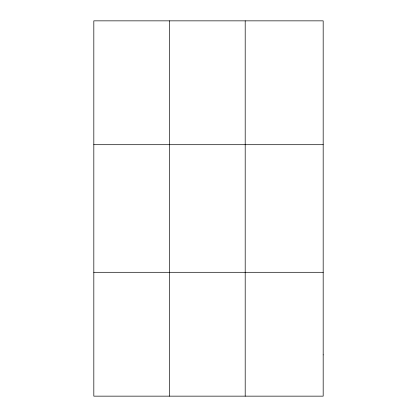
<?xml version="1.0" encoding="UTF-8"?>
<svg xmlns="http://www.w3.org/2000/svg" width="417" height="417" viewBox="0 0 417 417"><rect width="100%" height="100%" fill="white"/><g stroke="black" fill="none" stroke-linecap="round" stroke-linejoin="round"><path stroke-width="0.63" d="M169.51 20.85L169.51 396.15M245.196 20.85L245.196 396.15M93.82 144.699L323.18 144.699M93.82 272.301L323.18 272.301M323.18 354.867L323.18 396.15L93.82 396.15L93.82 20.85L323.18 20.85L323.18 354.867"/></g></svg>
